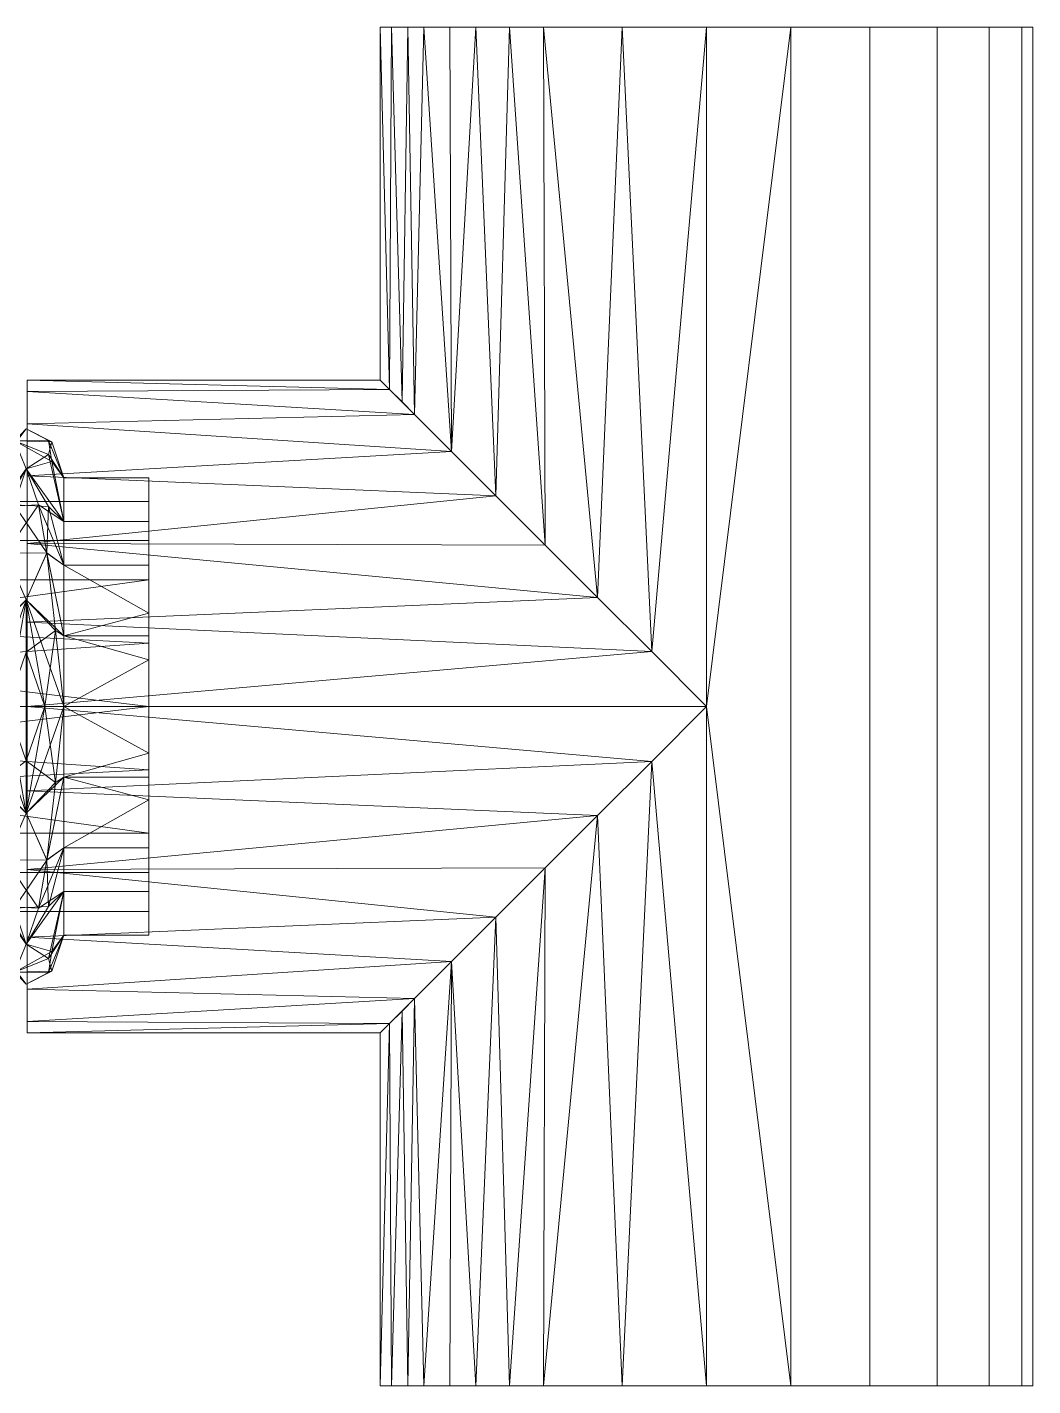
# Model space of a CAD drawing. Header units: inches. Extents: x -3325 to -59, y 5 to 733.
# Drawn here: x -3071.99 to -3067.56, y 588.01 to 593.99 of the extents above; entities that cross this region are included whole.
import ezdxf

# ---------------------------------------------------------------- set-up
doc = ezdxf.new("R2010")
doc.units = ezdxf.units.IN
doc.header["$MEASUREMENT"] = 0
doc.layers.add('P-PIPE', color=10, linetype='Continuous', lineweight=9)

# ---------------------------------------------------------------- blocks, each defined once
blk = doc.blocks.new('Tee - Welded - Generic - Standard-1126622-06 - Fifth Level')
at = {"layer": 'P-PIPE'}
mesh = blk.add_polyface(dxfattribs=at)
corners = [(-2.9921, -1.437), (-2.9921, -1.388, 0.3719), (-2.9921, -1.2445, 0.7185), (-2.9921, -1.0161, 1.0161), (-2.9921, -0.7185, 1.2445), (-2.9921, -0.3719, 1.388), (-2.9921, 0, 1.437), (-2.9921, 0.3719, 1.388), (-2.9921, 0.7185, 1.2445), (-2.9921, 1.0161, 1.0161), (-2.9921, 1.2445, 0.7185), (-2.9921, 1.388, 0.3719), (-2.9921, 1.437), (-2.9921, 1.388, -0.3719), (-2.9921, 1.2445, -0.7185), (-2.9921, 1.0161, -1.0161), (-2.9921, 0.7185, -1.2445), (-2.9921, 0.3719, -1.388), (-2.9921, 0, -1.437), (-2.9921, -0.3719, -1.388), (-2.9921, -0.7185, -1.2445), (-2.9921, -1.0161, -1.0161), (-2.9921, -1.2445, -0.7185), (-2.9921, -1.388, -0.3719)]
mesh.append_faces([[corners[k] for k in face] for face in [(10, 7, 8, 9)]], dxfattribs={"vtx0": -1})
mesh.append_faces([[corners[k] for k in face] for face in [(0, 3, 6)]], dxfattribs={"vtx0": -1, "vtx1": -1, "vtx2": -1})
mesh.append_faces([[corners[k] for k in face] for face in [(13, 18, 22, 23)]], dxfattribs={"vtx0": -1, "vtx1": -1, "vtx3": -1})
mesh.append_faces([[corners[k] for k in face] for face in [(18, 21, 22), (13, 23, 0, 12)]], dxfattribs={"vtx0": -1, "vtx2": -1})
mesh.append_faces([[corners[k] for k in face] for face in [(6, 7, 12, 0)]], dxfattribs={"vtx1": -1, "vtx2": -1, "vtx3": -1})
mesh.append_faces([[corners[k] for k in face] for face in [(16, 17, 18, 15), (19, 20, 21, 18)]], dxfattribs={"vtx2": -1})
mesh.append_faces([[corners[k] for k in face] for face in [(13, 14, 15, 18), (10, 11, 12, 7)]], dxfattribs={"vtx2": -1, "vtx3": -1})
mesh.append_faces([[corners[k] for k in face] for face in [(0, 1, 2, 3), (3, 4, 5, 6)]], dxfattribs={"vtx3": -1})
mesh = blk.add_polyface(dxfattribs=at)
corners = [(-2.9921, 1.437), (-2.9921, 1.388, 0.3719), (-2.9921, 1.2445, 0.7185), (-2.9921, 1.0161, 1.0161), (-2.9921, 0.7185, 1.2445), (-2.9921, 0.3719, 1.388), (-2.9921, 0, 1.437), (-2.9921, -0.3719, 1.388), (-2.9921, -0.7185, 1.2445), (-2.9921, -1.0161, 1.0161), (-2.9921, -1.2445, 0.7185), (-2.9921, -1.388, 0.3719), (-2.9921, -1.437), (-1.437, -1.437), (-1.3968, -1.3968, 0.3377), (-1.2856, -1.2856, 0.642), (-1.1233, -1.1233, 0.8962), (-0.9274, -0.9274, 1.0977), (-0.7102, -0.7102, 1.2492), (-0.4797, -0.4797, 1.3546), (-0.2416, -0.2416, 1.4166), (0, 0, 1.437), (0.2416, -0.2416, 1.4166), (0.4797, -0.4797, 1.3546), (0.7102, -0.7102, 1.2492), (0.9274, -0.9274, 1.0977), (1.1233, -1.1233, 0.8962), (1.2856, -1.2856, 0.642), (1.3968, -1.3968, 0.3377), (1.437, -1.437), (2.9921, -1.437), (2.9921, -1.388, 0.3719), (2.9921, -1.2445, 0.7185), (2.9921, -1.0161, 1.0161), (2.9921, -0.7185, 1.2445), (2.9921, -0.3719, 1.388), (2.9921, 0, 1.437), (2.9921, 0.3719, 1.388), (2.9921, 0.7185, 1.2445), (2.9921, 1.0161, 1.0161), (2.9921, 1.2445, 0.7185), (2.9921, 1.388, 0.3719), (2.9921, 1.437), (-2.9921, -0.8673, 1.1303), (-2.9921, -1.1303, 0.8673), (-2.9921, -1.3163, 0.5452), (2.9921, -1.3163, 0.5452), (2.9921, -1.1303, 0.8673), (2.9921, -0.8673, 1.1303), (1.3412, -1.3412, 0.4898), (-1.3412, -1.3412, 0.4898)]
mesh.append_faces([[corners[k] for k in face] for face in [(14, 12, 13)]], dxfattribs={"vtx0": -1})
mesh.append_faces([[corners[k] for k in face] for face in [(34, 24, 48), (33, 26, 47), (26, 33, 25), (11, 50, 45), (15, 45, 50), (12, 14, 11), (9, 17, 43), (16, 10, 15), (24, 34, 23), (22, 36, 21), (20, 7, 19), (7, 20, 6), (18, 43, 17)]], dxfattribs={"vtx0": -1, "vtx1": -1})
mesh.append_faces([[corners[k] for k in face] for face in [(32, 26, 27), (25, 33, 48), (11, 14, 50), (18, 8, 43), (16, 44, 10), (46, 27, 49), (48, 24, 25), (31, 49, 28), (16, 9, 44), (23, 34, 35), (15, 10, 45), (21, 5, 6), (26, 32, 47)]], dxfattribs={"vtx0": -1, "vtx2": -1})
mesh.append_faces([[corners[k] for k in face] for face in [(21, 36, 37, 5)]], dxfattribs={"vtx0": -1, "vtx2": -1, "vtx3": -1})
mesh.append_faces([[corners[k] for k in face] for face in [(30, 31, 28), (31, 46, 49), (46, 32, 27), (16, 17, 9), (18, 19, 8), (35, 36, 22), (22, 23, 35), (20, 21, 6), (7, 8, 19)]], dxfattribs={"vtx1": -1, "vtx2": -1})
mesh.append_faces([[corners[k] for k in face] for face in [(39, 40, 2, 3), (40, 41, 1, 2), (37, 38, 4, 5), (38, 39, 3, 4)]], dxfattribs={"vtx1": -1, "vtx3": -1})
mesh.append_faces([[corners[k] for k in face] for face in [(28, 29, 30)]], dxfattribs={"vtx2": -1})
mesh.append_faces([[corners[k] for k in face] for face in [(41, 42, 0, 1)]], dxfattribs={"vtx3": -1})
mesh = blk.add_polyface(dxfattribs=at)
corners = [(-2.9921, -1.437), (-2.9921, -1.388, -0.3719), (-2.9921, -1.2445, -0.7185), (-2.9921, -1.0161, -1.0161), (-2.9921, -0.7185, -1.2445), (-2.9921, -0.3719, -1.388), (-2.9921, 0, -1.437), (-2.9921, 0.3719, -1.388), (-2.9921, 0.7185, -1.2445), (-2.9921, 1.0161, -1.0161), (-2.9921, 1.2445, -0.7185), (-2.9921, 1.388, -0.3719), (-2.9921, 1.437), (2.9921, 1.437), (2.9921, 1.388, -0.3719), (2.9921, 1.2445, -0.7185), (2.9921, 1.0161, -1.0161), (2.9921, 0.7185, -1.2445), (2.9921, 0.3719, -1.388), (2.9921, 0, -1.437), (2.9921, -0.3719, -1.388), (2.9921, -0.7185, -1.2445), (2.9921, -1.0161, -1.0161), (2.9921, -1.2445, -0.7185), (2.9921, -1.388, -0.3719), (2.9921, -1.437), (1.437, -1.437), (1.3968, -1.3968, -0.3377), (1.2856, -1.2856, -0.642), (1.1233, -1.1233, -0.8962), (0.9274, -0.9274, -1.0977), (0.7102, -0.7102, -1.2492), (0.4797, -0.4797, -1.3546), (0.2416, -0.2416, -1.4166), (0, 0, -1.437), (-0.2416, -0.2416, -1.4166), (-0.4797, -0.4797, -1.3546), (-0.7102, -0.7102, -1.2492), (-0.9274, -0.9274, -1.0977), (-1.1233, -1.1233, -0.8962), (-1.2856, -1.2856, -0.642), (-1.3968, -1.3968, -0.3377), (-1.437, -1.437), (-2.9921, -1.3163, -0.5452), (-2.9921, -1.1303, -0.8673), (-2.9921, -0.8673, -1.1303), (2.9921, -0.8673, -1.1303), (2.9921, -1.1303, -0.8673), (2.9921, -1.3163, -0.5452), (-1.3412, -1.3412, -0.4898), (1.3412, -1.3412, -0.4898)]
mesh.append_faces([[corners[k] for k in face] for face in [(33, 20, 32), (6, 35, 5), (31, 46, 30), (28, 48, 50), (38, 45, 37), (24, 50, 48), (3, 39, 44), (37, 4, 36), (1, 41, 0), (40, 2, 39)]], dxfattribs={"vtx0": -1, "vtx1": -1})
mesh.append_faces([[corners[k] for k in face] for face in [(11, 14, 15, 10), (38, 3, 45), (19, 33, 34), (1, 49, 41), (39, 2, 44), (36, 4, 5), (43, 40, 49), (31, 21, 46), (21, 31, 32), (24, 27, 50), (27, 24, 25), (23, 28, 29), (3, 38, 39), (28, 23, 48), (40, 43, 2), (29, 22, 47)]], dxfattribs={"vtx0": -1, "vtx2": -1})
mesh.append_faces([[corners[k] for k in face] for face in [(34, 6, 7, 18)]], dxfattribs={"vtx0": -1, "vtx2": -1, "vtx3": -1})
mesh.append_faces([[corners[k] for k in face] for face in [(26, 27, 25)]], dxfattribs={"vtx1": -1})
mesh.append_faces([[corners[k] for k in face] for face in [(19, 20, 33), (18, 19, 34), (20, 21, 32), (35, 36, 5), (34, 35, 6), (46, 22, 30), (29, 30, 22), (47, 23, 29), (45, 4, 37), (1, 43, 49)]], dxfattribs={"vtx1": -1, "vtx2": -1})
mesh.append_faces([[corners[k] for k in face] for face in [(15, 16, 9, 10), (16, 17, 8, 9), (17, 18, 7, 8)]], dxfattribs={"vtx1": -1, "vtx3": -1})
mesh.append_faces([[corners[k] for k in face] for face in [(12, 13, 14, 11), (41, 42, 0)]], dxfattribs={"vtx2": -1})
mesh = blk.add_polyface(dxfattribs=at)
corners = [(2.9921, -1.437), (2.9921, -1.388, -0.3719), (2.9921, -1.2445, -0.7185), (2.9921, -1.0161, -1.0161), (2.9921, -0.7185, -1.2445), (2.9921, -0.3719, -1.388), (2.9921, 0, -1.437), (2.9921, 0.3719, -1.388), (2.9921, 0.7185, -1.2445), (2.9921, 1.0161, -1.0161), (2.9921, 1.2445, -0.7185), (2.9921, 1.388, -0.3719), (2.9921, 1.437), (2.9921, 1.388, 0.3719), (2.9921, 1.2445, 0.7185), (2.9921, 1.0161, 1.0161), (2.9921, 0.7185, 1.2445), (2.9921, 0.3719, 1.388), (2.9921, 0, 1.437), (2.9921, -0.3719, 1.388), (2.9921, -0.7185, 1.2445), (2.9921, -1.0161, 1.0161), (2.9921, -1.2445, 0.7185), (2.9921, -1.388, 0.3719)]
mesh.append_faces([[corners[k] for k in face] for face in [(16, 14, 15)]], dxfattribs={"vtx0": -1})
mesh.append_faces([[corners[k] for k in face] for face in [(3, 6, 2)]], dxfattribs={"vtx0": -1, "vtx1": -1})
mesh.append_faces([[corners[k] for k in face] for face in [(18, 21, 11)]], dxfattribs={"vtx0": -1, "vtx1": -1, "vtx2": -1})
mesh.append_faces([[corners[k] for k in face] for face in [(6, 9, 21, 2), (18, 11, 14, 16)]], dxfattribs={"vtx0": -1, "vtx1": -1, "vtx2": -1, "vtx3": -1})
mesh.append_faces([[corners[k] for k in face] for face in [(21, 0, 1, 2)]], dxfattribs={"vtx0": -1, "vtx3": -1})
mesh.append_faces([[corners[k] for k in face] for face in [(17, 18, 16)]], dxfattribs={"vtx1": -1})
mesh.append_faces([[corners[k] for k in face] for face in [(12, 13, 14, 11), (22, 23, 0, 21), (19, 20, 21, 18)]], dxfattribs={"vtx2": -1})
mesh.append_faces([[corners[k] for k in face] for face in [(9, 10, 11, 21)]], dxfattribs={"vtx2": -1, "vtx3": -1})
mesh.append_faces([[corners[k] for k in face] for face in [(6, 7, 8, 9), (3, 4, 5, 6)]], dxfattribs={"vtx3": -1})
mesh = blk.add_polyface(dxfattribs=at)
corners = [(-1.437, -2.9921), (-1.388, -2.9921, 0.3719), (-1.2445, -2.9921, 0.7185), (-1.0161, -2.9921, 1.0161), (-0.7185, -2.9921, 1.2445), (-0.3719, -2.9921, 1.388), (0, -2.9921, 1.437), (0.3719, -2.9921, 1.388), (0.7185, -2.9921, 1.2445), (1.0161, -2.9921, 1.0161), (1.2445, -2.9921, 0.7185), (1.388, -2.9921, 0.3719), (1.437, -2.9921), (1.437, -1.437), (1.3968, -1.3968, 0.3377), (1.2856, -1.2856, 0.642), (1.1233, -1.1233, 0.8962), (0.9274, -0.9274, 1.0977), (0.7102, -0.7102, 1.2492), (0.4797, -0.4797, 1.3546), (0.2416, -0.2416, 1.4166), (0, 0, 1.437), (-0.2416, -0.2416, 1.4166), (-0.4797, -0.4797, 1.3546), (-0.7102, -0.7102, 1.2492), (-0.9274, -0.9274, 1.0977), (-1.1233, -1.1233, 0.8962), (-1.2856, -1.2856, 0.642), (-1.3968, -1.3968, 0.3377), (-1.437, -1.437)]
mesh.append_faces([[corners[k] for k in face] for face in [(1, 28, 0), (27, 2, 26), (23, 5, 22), (25, 4, 24), (8, 19, 7), (17, 9, 16)]], dxfattribs={"vtx0": -1, "vtx1": -1})
mesh.append_faces([[corners[k] for k in face] for face in [(26, 2, 3), (27, 1, 2), (23, 4, 5), (6, 21, 22), (22, 5, 6), (20, 6, 7), (16, 9, 10), (17, 8, 9), (14, 11, 12), (6, 20, 21)]], dxfattribs={"vtx0": -1, "vtx2": -1})
mesh.append_faces([[corners[k] for k in face] for face in [(13, 14, 12)]], dxfattribs={"vtx1": -1})
mesh.append_faces([[corners[k] for k in face] for face in [(3, 4, 25), (27, 28, 1), (25, 26, 3), (23, 24, 4), (10, 11, 15), (17, 18, 8), (19, 20, 7), (18, 19, 8), (15, 16, 10), (14, 15, 11)]], dxfattribs={"vtx1": -1, "vtx2": -1})
mesh.append_faces([[corners[k] for k in face] for face in [(28, 29, 0)]], dxfattribs={"vtx2": -1})
mesh = blk.add_polyface(dxfattribs=at)
corners = [(1.437, -2.9921), (1.388, -2.9921, -0.3719), (1.2445, -2.9921, -0.7185), (1.0161, -2.9921, -1.0161), (0.7185, -2.9921, -1.2445), (0.3719, -2.9921, -1.388), (0, -2.9921, -1.437), (-0.3719, -2.9921, -1.388), (-0.7185, -2.9921, -1.2445), (-1.0161, -2.9921, -1.0161), (-1.2445, -2.9921, -0.7185), (-1.388, -2.9921, -0.3719), (-1.437, -2.9921), (-1.437, -1.437), (-1.3968, -1.3968, -0.3377), (-1.2856, -1.2856, -0.642), (-1.1233, -1.1233, -0.8962), (-0.9274, -0.9274, -1.0977), (-0.7102, -0.7102, -1.2492), (-0.4797, -0.4797, -1.3546), (-0.2416, -0.2416, -1.4166), (0, 0, -1.437), (0.2416, -0.2416, -1.4166), (0.4797, -0.4797, -1.3546), (0.7102, -0.7102, -1.2492), (0.9274, -0.9274, -1.0977), (1.1233, -1.1233, -0.8962), (1.2856, -1.2856, -0.642), (1.3968, -1.3968, -0.3377), (1.437, -1.437)]
mesh.append_faces([[corners[k] for k in face] for face in [(1, 28, 0), (3, 26, 2), (27, 2, 26), (23, 5, 22), (25, 4, 24), (8, 19, 7), (17, 9, 16)]], dxfattribs={"vtx0": -1, "vtx1": -1})
mesh.append_faces([[corners[k] for k in face] for face in [(27, 1, 2), (23, 4, 5), (6, 21, 22), (22, 5, 6), (20, 6, 7), (16, 9, 10), (17, 8, 9), (14, 11, 12), (6, 20, 21)]], dxfattribs={"vtx0": -1, "vtx2": -1})
mesh.append_faces([[corners[k] for k in face] for face in [(29, 0, 28), (13, 14, 12)]], dxfattribs={"vtx1": -1})
mesh.append_faces([[corners[k] for k in face] for face in [(3, 4, 25), (27, 28, 1), (25, 26, 3), (23, 24, 4), (10, 11, 15), (17, 18, 8), (19, 20, 7), (18, 19, 8), (15, 16, 10), (14, 15, 11)]], dxfattribs={"vtx1": -1, "vtx2": -1})
mesh = blk.add_polyface(dxfattribs=at)
corners = [(-1.437, -2.9921), (-1.388, -2.9921, -0.3719), (-1.2445, -2.9921, -0.7185), (-1.0161, -2.9921, -1.0161), (-0.7185, -2.9921, -1.2445), (-0.3719, -2.9921, -1.388), (0, -2.9921, -1.437), (0.3719, -2.9921, -1.388), (0.7185, -2.9921, -1.2445), (1.0161, -2.9921, -1.0161), (1.2445, -2.9921, -0.7185), (1.388, -2.9921, -0.3719), (1.437, -2.9921), (1.388, -2.9921, 0.3719), (1.2445, -2.9921, 0.7185), (1.0161, -2.9921, 1.0161), (0.7185, -2.9921, 1.2445), (0.3719, -2.9921, 1.388), (0, -2.9921, 1.437), (-0.3719, -2.9921, 1.388), (-0.7185, -2.9921, 1.2445), (-1.0161, -2.9921, 1.0161), (-1.2445, -2.9921, 0.7185), (-1.388, -2.9921, 0.3719)]
mesh.append_faces([[corners[k] for k in face] for face in [(0, 22, 23)]], dxfattribs={"vtx0": -1})
mesh.append_faces([[corners[k] for k in face] for face in [(3, 6, 2), (16, 18, 14, 15)]], dxfattribs={"vtx0": -1, "vtx1": -1})
mesh.append_faces([[corners[k] for k in face] for face in [(2, 6, 9, 11)]], dxfattribs={"vtx0": -1, "vtx1": -1, "vtx2": -1, "vtx3": -1})
mesh.append_faces([[corners[k] for k in face] for face in [(0, 14, 21, 22)]], dxfattribs={"vtx0": -1, "vtx1": -1, "vtx3": -1})
mesh.append_faces([[corners[k] for k in face] for face in [(2, 11, 12)]], dxfattribs={"vtx0": -1, "vtx2": -1})
mesh.append_faces([[corners[k] for k in face] for face in [(17, 18, 16)]], dxfattribs={"vtx1": -1})
mesh.append_faces([[corners[k] for k in face] for face in [(18, 19, 14)]], dxfattribs={"vtx1": -1, "vtx2": -1})
mesh.append_faces([[corners[k] for k in face] for face in [(9, 10, 11)]], dxfattribs={"vtx2": -1})
mesh.append_faces([[corners[k] for k in face] for face in [(0, 1, 2, 14), (12, 13, 14, 2), (19, 20, 21, 14)]], dxfattribs={"vtx2": -1, "vtx3": -1})
mesh.append_faces([[corners[k] for k in face] for face in [(6, 7, 8, 9), (3, 4, 5, 6)]], dxfattribs={"vtx3": -1})
blk = doc.blocks.new('Victaulic-VicPress316-Elbow 90-45deg Style P568_P571 - Standard-1125944-06 - Fifth Level')
at = {"layer": 'P-PIPE'}
mesh = blk.add_polyface(dxfattribs=at)
corners = [(-3.8455, -1.059), (-3.8455, -0.8567, 0.6225), (-3.8455, -0.3272, 1.0072), (-3.8455, 0.3272, 1.0072), (-3.8455, 0.8567, 0.6225), (-3.8455, 1.059), (-4.01, 1.2235), (-4.1745, 1.059), (-4.1745, 0.8567, 0.6225), (-4.1745, 0.3272, 1.0072), (-4.1745, -0.3272, 1.0072), (-4.1745, -0.8567, 0.6225), (-4.1745, -1.059), (-4.01, -1.2235), (-4.01, 1.1297, 0.4698), (-4.01, -1.1297, 0.4698), (-4.01, 0.6331, 1.047), (-4.01, 0, 1.2235), (-4.01, -0.6331, 1.047), (-3.9277, 1.1412), (-4.0922, 1.1412), (-4.01, 1.1998, 0.2395), (-4.1745, 0.9579, 0.3112), (-4.0999, 0.9868, 0.6771), (-3.8455, 0.9579, 0.3112), (-3.9198, 0.9882, 0.6747), (-3.8821, 1.1133, 0.3345), (-4.107, 0.8035, 0.8802), (-4.1745, 0.592, 0.8148), (-3.9564, 0.8283, 0.8883), (-4.0922, -1.1412), (-3.9277, -1.1412), (-4.01, -1.1998, 0.2395), (-3.8455, -0.9579, 0.3112), (-3.9201, -0.9868, 0.6771), (-4.1745, -0.9579, 0.3112), (-4.1002, -0.9882, 0.6747), (-4.1379, -1.1133, 0.3345), (-3.913, -0.8035, 0.8802), (-3.8455, -0.592, 0.8148), (-4.0636, -0.8283, 0.8883), (-3.8455, 0.592, 0.8148), (-4.1745, 0, 1.0072), (-3.8455, 0, 1.0072), (-3.96, 0.3282, 1.1706), (-4.107, 0.4331, 1.1103), (-4.1229, 0.1747, 1.1656), (-3.96, -0.3282, 1.1706), (-4.107, -0.2181, 1.1717), (-4.1745, -0.592, 0.8148), (-4.1229, -0.4726, 1.0797)]
mesh.append_faces([[corners[k] for k in face] for face in [(7, 14, 20), (5, 26, 24), (12, 37, 35), (31, 32, 13), (19, 26, 5), (9, 45, 28), (30, 37, 12), (2, 47, 39), (41, 44, 3), (3, 44, 43), (42, 46, 9), (43, 47, 2), (49, 50, 10)]], dxfattribs={"vtx0": -1, "vtx1": -1})
mesh.append_faces([[corners[k] for k in face] for face in [(23, 14, 22), (17, 43, 44), (33, 34, 15), (16, 27, 28), (36, 35, 37), (19, 21, 26), (26, 25, 24), (48, 50, 47), (42, 48, 46), (49, 40, 18), (39, 47, 18), (30, 32, 37), (46, 44, 45), (14, 26, 21), (47, 43, 17), (14, 21, 20), (38, 39, 18), (8, 27, 23), (25, 14, 23), (29, 25, 23), (23, 27, 29), (25, 26, 14), (27, 16, 29), (29, 16, 41), (4, 25, 29), (32, 31, 15), (37, 32, 15), (1, 38, 34), (36, 15, 34), (40, 36, 34), (34, 38, 40), (36, 37, 15), (38, 18, 40), (50, 49, 18), (11, 36, 40), (44, 41, 16), (45, 44, 16), (28, 45, 16), (46, 45, 9), (44, 46, 17), (48, 47, 17), (48, 17, 46), (48, 10, 50), (47, 50, 18)]], dxfattribs={"vtx0": -1, "vtx1": -1, "vtx2": -1})
mesh.append_faces([[corners[k] for k in face] for face in [(15, 0, 33), (14, 7, 22), (23, 22, 8), (27, 8, 28), (15, 31, 0), (32, 30, 13), (34, 33, 1), (38, 1, 39), (48, 42, 10)]], dxfattribs={"vtx0": -1, "vtx2": -1})
mesh.append_faces([[corners[k] for k in face] for face in [(19, 6, 21), (41, 4, 29), (6, 20, 21), (4, 24, 25), (11, 35, 36), (49, 11, 40)]], dxfattribs={"vtx1": -1, "vtx2": -1})
mesh = blk.add_polyface(dxfattribs=at)
corners = [(-3.8455, 1.059), (-3.8455, 0.8567, -0.6225), (-3.8455, 0.3272, -1.0072), (-3.8455, -0.3272, -1.0072), (-3.8455, -0.8567, -0.6225), (-3.8455, -1.059), (-4.01, -1.2235), (-4.1745, -1.059), (-4.1745, -0.8567, -0.6225), (-4.1745, -0.3272, -1.0072), (-4.1745, 0.3272, -1.0072), (-4.1745, 0.8567, -0.6225), (-4.1745, 1.059), (-4.01, 1.2235), (-4.01, -1.1297, -0.4698), (-4.01, 1.1297, -0.4698), (-4.01, -0.6331, -1.047), (-4.01, 0, -1.2235), (-4.01, 0.6331, -1.047), (-3.9277, -1.1412), (-4.0922, -1.1412), (-4.1745, -0.9579, -0.3112), (-4.0999, -0.9868, -0.6771), (-3.8455, -0.9579, -0.3112), (-3.9198, -0.9882, -0.6747), (-3.8821, -1.1133, -0.3345), (-4.107, -0.8035, -0.8802), (-4.1745, -0.592, -0.8148), (-3.9564, -0.8283, -0.8883), (-4.0922, 1.1412), (-3.9277, 1.1412), (-4.01, 1.1998, -0.2395), (-3.8455, 0.9579, -0.3112), (-3.9201, 0.9868, -0.6771), (-4.1745, 0.9579, -0.3112), (-4.1002, 0.9882, -0.6747), (-4.1379, 1.1133, -0.3345), (-3.913, 0.8035, -0.8802), (-3.8455, 0.592, -0.8148), (-4.0636, 0.8283, -0.8883), (-3.8455, -0.592, -0.8148), (-3.8455, 0, -1.0072), (-3.96, -0.3282, -1.1706), (-4.107, -0.4331, -1.1103), (-4.1745, 0, -1.0072), (-4.1229, -0.1747, -1.1656), (-3.96, 0.3282, -1.1706), (-4.107, 0.2181, -1.1717), (-4.1745, 0.592, -0.8148), (-4.1229, 0.4726, -1.0797)]
mesh.append_faces([[corners[k] for k in face] for face in [(5, 25, 23), (0, 15, 30), (7, 14, 20), (19, 25, 5), (9, 43, 27), (29, 36, 12), (2, 46, 38), (40, 42, 3), (44, 45, 9), (41, 46, 2), (48, 49, 10)]], dxfattribs={"vtx0": -1, "vtx1": -1})
mesh.append_faces([[corners[k] for k in face] for face in [(22, 14, 21), (44, 47, 45), (16, 26, 27), (35, 34, 36), (42, 43, 45), (25, 19, 14), (25, 24, 23), (17, 41, 42), (46, 41, 17), (32, 33, 15), (39, 18, 48), (38, 46, 18), (8, 26, 22), (29, 31, 36), (19, 20, 14), (47, 49, 46), (37, 38, 18), (24, 14, 22), (28, 24, 22), (22, 26, 28), (24, 25, 14), (26, 16, 28), (28, 16, 40), (4, 24, 28), (36, 31, 15), (15, 31, 30), (1, 37, 33), (35, 15, 33), (39, 35, 33), (33, 37, 39), (35, 36, 15), (37, 18, 39), (49, 48, 18), (11, 35, 39), (42, 40, 16), (43, 42, 16), (27, 43, 16), (43, 9, 45), (42, 45, 17), (47, 46, 17), (47, 17, 45), (47, 10, 49), (46, 49, 18)]], dxfattribs={"vtx0": -1, "vtx1": -1, "vtx2": -1})
mesh.append_faces([[corners[k] for k in face] for face in [(22, 21, 8), (36, 34, 12), (14, 7, 21), (15, 0, 32), (26, 8, 27), (33, 32, 1), (37, 1, 38), (42, 41, 3)]], dxfattribs={"vtx0": -1, "vtx2": -1})
mesh.append_faces([[corners[k] for k in face] for face in [(6, 20, 19)]], dxfattribs={"vtx1": -1})
mesh.append_faces([[corners[k] for k in face] for face in [(40, 4, 28), (4, 23, 24), (13, 30, 31), (29, 13, 31), (11, 34, 35), (44, 10, 47), (48, 11, 39)]], dxfattribs={"vtx1": -1, "vtx2": -1})
mesh = blk.add_polyface(dxfattribs=at)
corners = [(-4.1745, -1.059), (-4.1745, -0.8567, 0.6225), (-4.1745, -0.3272, 1.0072), (-4.1745, 0.3272, 1.0072), (-4.1745, 0.8567, 0.6225), (-4.1745, 1.059), (-4.55, 1.059), (-4.55, 0.8567, 0.6225), (-4.55, 0.3272, 1.0072), (-4.55, -0.3272, 1.0072), (-4.55, -0.8567, 0.6225), (-4.55, -1.059), (-4.1745, 0.592, 0.8148), (-4.55, 0.592, 0.8148), (-4.55, 0.9579, 0.3112), (-4.1745, 0.9579, 0.3112), (-4.1745, 0, 1.0072), (-4.55, 0, 1.0072), (-4.55, -0.592, 0.8148), (-4.1745, -0.592, 0.8148), (-4.55, -0.9257, 0.4104), (-4.1745, -0.9579, 0.3112), (-4.55, -0.9923, 0.2052)]
mesh.append_faces([[corners[k] for k in face] for face in [(1, 20, 21), (21, 22, 0), (20, 1, 10)]], dxfattribs={"vtx0": -1, "vtx1": -1})
mesh.append_faces([[corners[k] for k in face] for face in [(21, 20, 22)]], dxfattribs={"vtx0": -1, "vtx2": -1})
mesh.append_faces([[corners[k] for k in face] for face in [(12, 4, 7, 13), (3, 12, 13, 8), (4, 15, 14, 7), (18, 10, 1, 19), (9, 18, 19, 2), (17, 9, 2, 16), (16, 3, 8, 17)]], dxfattribs={"vtx1": -1, "vtx3": -1})
mesh.append_faces([[corners[k] for k in face] for face in [(22, 11, 0)]], dxfattribs={"vtx2": -1})
mesh.append_faces([[corners[k] for k in face] for face in [(15, 5, 6, 14)]], dxfattribs={"vtx3": -1})
mesh = blk.add_polyface(dxfattribs=at)
corners = [(-4.1745, 1.059), (-4.1745, 0.8567, -0.6225), (-4.1745, 0.3272, -1.0072), (-4.1745, -0.3272, -1.0072), (-4.1745, -0.8567, -0.6225), (-4.1745, -1.059), (-4.55, -1.059), (-4.55, -0.8567, -0.6225), (-4.55, -0.3272, -1.0072), (-4.55, 0.3272, -1.0072), (-4.55, 0.8567, -0.6225), (-4.55, 1.059), (-4.1745, -0.592, -0.8148), (-4.55, -0.592, -0.8148), (-4.55, -0.9579, -0.3112), (-4.1745, -0.9579, -0.3112), (-4.1745, 0, -1.0072), (-4.55, 0, -1.0072), (-4.55, 0.9257, -0.4104), (-4.1745, 0.9579, -0.3112), (-4.55, 0.592, -0.8148), (-4.1745, 0.592, -0.8148), (-4.55, 0.9923, -0.2052)]
mesh.append_faces([[corners[k] for k in face] for face in [(1, 18, 19), (19, 22, 0), (18, 1, 10)]], dxfattribs={"vtx0": -1, "vtx1": -1})
mesh.append_faces([[corners[k] for k in face] for face in [(19, 18, 22)]], dxfattribs={"vtx0": -1, "vtx2": -1})
mesh.append_faces([[corners[k] for k in face] for face in [(6, 14, 15, 5)]], dxfattribs={"vtx1": -1})
mesh.append_faces([[corners[k] for k in face] for face in [(14, 7, 4, 15), (13, 8, 3, 12), (7, 13, 12, 4), (16, 3, 8, 17), (2, 16, 17, 9), (21, 2, 9, 20), (1, 21, 20, 10)]], dxfattribs={"vtx1": -1, "vtx3": -1})
mesh.append_faces([[corners[k] for k in face] for face in [(22, 11, 0)]], dxfattribs={"vtx2": -1})
mesh = blk.add_polyface(dxfattribs=at)
corners = [(-4.55, -1.059), (-4.55, -0.8567, 0.6225), (-4.55, -0.3272, 1.0072), (-4.55, 0.3272, 1.0072), (-4.55, 0.8567, 0.6225), (-4.55, 1.059), (-4.55, 0.95), (-4.55, 0.7686, 0.5584), (-4.55, 0.2936, 0.9035), (-4.55, -0.2936, 0.9035), (-4.55, -0.7686, 0.5584), (-4.55, -0.95)]
mesh.append_faces([[corners[k] for k in face] for face in [(10, 1, 2, 9)]], dxfattribs={"vtx0": -1, "vtx2": -1})
mesh.append_faces([[corners[k] for k in face] for face in [(6, 7, 4, 5)]], dxfattribs={"vtx1": -1})
mesh.append_faces([[corners[k] for k in face] for face in [(8, 9, 2, 3), (7, 8, 3, 4)]], dxfattribs={"vtx1": -1, "vtx3": -1})
mesh.append_faces([[corners[k] for k in face] for face in [(11, 0, 1, 10)]], dxfattribs={"vtx2": -1})
mesh = blk.add_polyface(dxfattribs=at)
corners = [(-4.55, 1.059), (-4.55, 0.8567, -0.6225), (-4.55, 0.3272, -1.0072), (-4.55, -0.3272, -1.0072), (-4.55, -0.8567, -0.6225), (-4.55, -1.059), (-4.55, -0.95), (-4.55, -0.7686, -0.5584), (-4.55, -0.2936, -0.9035), (-4.55, 0.2936, -0.9035), (-4.55, 0.7686, -0.5584), (-4.55, 0.95)]
mesh.append_faces([[corners[k] for k in face] for face in [(1, 10, 11, 0)]], dxfattribs={"vtx0": -1})
mesh.append_faces([[corners[k] for k in face] for face in [(3, 8, 9, 2), (2, 9, 10, 1)]], dxfattribs={"vtx0": -1, "vtx2": -1})
mesh.append_faces([[corners[k] for k in face] for face in [(3, 4, 7, 8)]], dxfattribs={"vtx1": -1, "vtx3": -1})
mesh.append_faces([[corners[k] for k in face] for face in [(4, 5, 6, 7)]], dxfattribs={"vtx3": -1})
mesh = blk.add_polyface(dxfattribs=at)
corners = [(-4.55, -0.95), (-4.55, -0.7686, 0.5584), (-4.55, -0.2936, 0.9035), (-4.55, 0.2936, 0.9035), (-4.55, 0.7686, 0.5584), (-4.55, 0.95), (-3.071, 0.95), (-3.071, 0.7686, 0.5584), (-3.071, 0.2936, 0.9035), (-3.071, -0.2936, 0.9035), (-3.071, -0.7686, 0.5584), (-3.071, -0.95), (-3.071, 0.8349, 0.3541), (-4.55, 0.8593, 0.2792), (-4.55, 0.5311, 0.7309), (-3.071, 0.5311, 0.7309), (-3.071, 0, 0.9035), (-4.55, 0, 0.9035), (-3.071, -0.8349, 0.3541), (-4.55, -0.8593, 0.2792), (-3.071, -0.5311, 0.7309), (-4.55, -0.5311, 0.7309), (-3.071, 0.8925, 0.177), (-3.071, -0.8925, 0.177)]
mesh.append_faces([[corners[k] for k in face] for face in [(13, 12, 4), (19, 23, 0)]], dxfattribs={"vtx0": -1, "vtx1": -1})
mesh.append_faces([[corners[k] for k in face] for face in [(4, 7, 15, 14), (14, 15, 8, 3), (22, 13, 5), (1, 10, 18), (19, 18, 23)]], dxfattribs={"vtx0": -1, "vtx2": -1})
mesh.append_faces([[corners[k] for k in face] for face in [(11, 0, 23)]], dxfattribs={"vtx1": -1})
mesh.append_faces([[corners[k] for k in face] for face in [(22, 12, 13), (12, 7, 4), (19, 1, 18)]], dxfattribs={"vtx1": -1, "vtx2": -1})
mesh.append_faces([[corners[k] for k in face] for face in [(9, 20, 21, 2), (2, 17, 16, 9), (1, 21, 20, 10), (17, 3, 8, 16)]], dxfattribs={"vtx1": -1, "vtx3": -1})
mesh.append_faces([[corners[k] for k in face] for face in [(5, 6, 22)]], dxfattribs={"vtx2": -1})
mesh = blk.add_polyface(dxfattribs=at)
corners = [(-4.55, 0.95), (-4.55, 0.7686, -0.5584), (-4.55, 0.2936, -0.9035), (-4.55, -0.2936, -0.9035), (-4.55, -0.7686, -0.5584), (-4.55, -0.95), (-3.071, -0.95), (-3.071, -0.7686, -0.5584), (-3.071, -0.2936, -0.9035), (-3.071, 0.2936, -0.9035), (-3.071, 0.7686, -0.5584), (-3.071, 0.95), (-3.071, -0.8349, -0.3541), (-4.55, -0.8593, -0.2792), (-3.071, -0.5311, -0.7309), (-4.55, -0.5311, -0.7309), (-3.071, 0, -0.9035), (-4.55, 0, -0.9035), (-3.071, 0.8349, -0.3541), (-4.55, 0.8593, -0.2792), (-3.071, 0.5311, -0.7309), (-4.55, 0.5311, -0.7309), (-3.071, -0.8925, -0.177), (-3.071, 0.8925, -0.177)]
mesh.append_faces([[corners[k] for k in face] for face in [(13, 12, 4), (19, 23, 0)]], dxfattribs={"vtx0": -1, "vtx1": -1})
mesh.append_faces([[corners[k] for k in face] for face in [(22, 13, 5), (16, 2, 17, 8), (1, 10, 18), (8, 17, 3), (19, 18, 23)]], dxfattribs={"vtx0": -1, "vtx2": -1})
mesh.append_faces([[corners[k] for k in face] for face in [(11, 0, 23)]], dxfattribs={"vtx1": -1})
mesh.append_faces([[corners[k] for k in face] for face in [(22, 12, 13), (12, 7, 4), (16, 9, 2), (19, 1, 18)]], dxfattribs={"vtx1": -1, "vtx2": -1})
mesh.append_faces([[corners[k] for k in face] for face in [(9, 20, 21, 2), (3, 15, 14, 8), (15, 4, 7, 14), (1, 21, 20, 10)]], dxfattribs={"vtx1": -1, "vtx3": -1})
mesh.append_faces([[corners[k] for k in face] for face in [(5, 6, 22)]], dxfattribs={"vtx2": -1})

msp = doc.modelspace()

# ---------------------------------------------------------------- linework, layer by layer
at = {"layer": 'P-PIPE', "color": 1}
for p, q in [((-3068.9972, 593.9921, 1076), (-3068.9972, 588.0079, 1076)), ((-3071.9893, 591, 1076), (-3068.9972, 591, 1076))]:
    msp.add_line(p, q, dxfattribs=at)

# ---------------------------------------------------------------- block references
at = {"layer": 'P-PIPE', "color": 1, "rotation": 270}
msp.add_blockref('Tee - Welded - Generic - Standard-1126622-06 - Fifth Level', (-3068.9972, 591, 1076), dxfattribs=at)
at = {"layer": 'P-PIPE', "color": 1, "extrusion": (0, -1, 0), "rotation": 180}
msp.add_blockref('Victaulic-VicPress316-Elbow 90-45deg Style P568_P571 - Standard-1125944-06 - Fifth Level', (-3076.0031, 1076, -591), dxfattribs=at)

doc.saveas('drawing.dxf')
